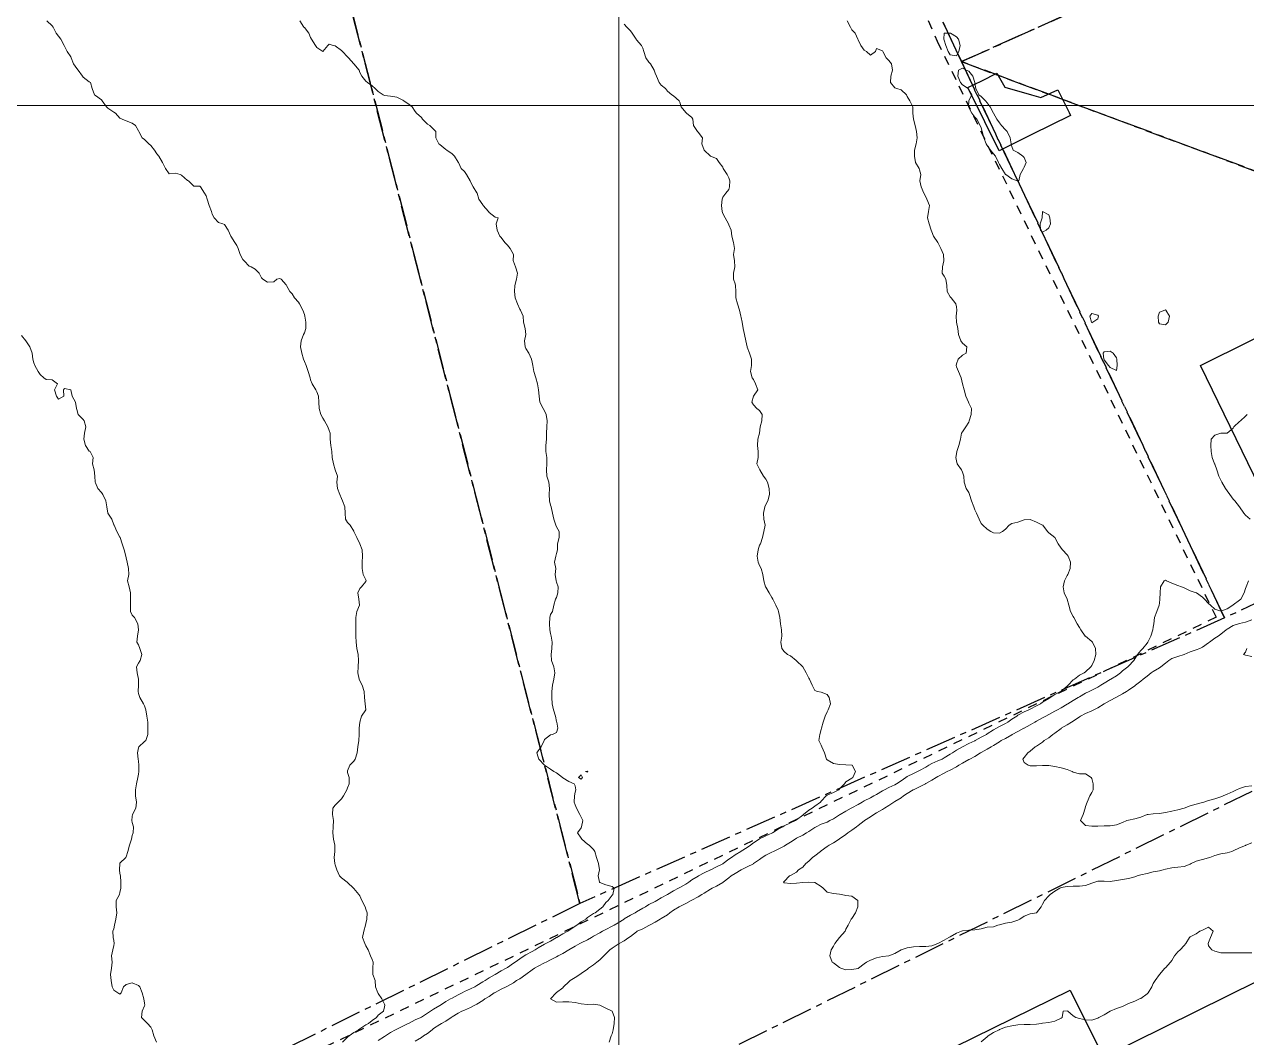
# Model space of a CAD drawing. Header units: centimetres. Extents: x 0 to 642158, y -847 to 649707.
# Drawn here: x 617318.5 to 617417.8, y 620911.6 to 620994 of the extents above; entities that cross this region are included whole.
import ezdxf

# ---------------------------------------------------------------- set-up
doc = ezdxf.new("R2010")
doc.units = ezdxf.units.CM
doc.header["$MEASUREMENT"] = 0
doc.linetypes.add('CENTERX2', pattern=[4, 2.5, -0.5, 0.5, -0.5])
doc.linetypes.add('JIS_02_0.7', pattern=[1.35, 0.75, -0.6])
for name, color, linetype, lineweight in [('MEV_grille', 254, 'Continuous', 9), ('WAL_parcellaire agricole', 7, 'JIS_02_0.7', 25), ('WAL_topographie 0.5', 253, 'Continuous', 20)]:
    doc.layers.add(name, color=color, linetype=linetype, lineweight=lineweight)
doc.layers.add('SPW_batiments', color=7, linetype='Continuous')
doc.layers.add('SPW_parcellaire cadastral', color=7, linetype='CENTERX2', lineweight=25, true_color=0xff0542)

# ---------------------------------------------------------------- blocks, each defined once
blk = doc.blocks.new('*U114')
at = {"layer": 'MEV_grille', "transparency": 33554687}
blk.add_lwpolyline([(-1338.461, 0), (1338.461, 0)], dxfattribs=at)
blk = doc.blocks.new('*U115')
at = {"layer": 'MEV_grille', "color": 0, "linetype": 'ByBlock', "lineweight": -2, "transparency": 16777216}
blk.add_blockref('*U114', (0, -1400), dxfattribs=at)
blk = doc.blocks.new('*U112')
at = {"layer": 'MEV_grille', "transparency": 33554687}
blk.add_lwpolyline([(0, 1825.476), (0, -1825.476)], dxfattribs=at)
blk = doc.blocks.new('*U113')
at = {"layer": 'MEV_grille', "color": 0, "linetype": 'ByBlock', "lineweight": -2, "transparency": 16777216}
blk.add_blockref('*U112', (2000, 0), dxfattribs=at)

msp = doc.modelspace()

# ---------------------------------------------------------------- linework, layer by layer
at = {"layer": 'SPW_batiments'}
for points in [[(617398.192, 620988.856), (617400.346, 620988.241), (617401.099, 620988.026), (617402.499, 620988.633), (617402.838, 620987.944), (617403.075, 620987.462), (617403.402, 620986.798), (617403.522, 620986.554), (617400.383, 620985.01), (617397.71, 620983.695), (617396.55, 620986.053), (617395.185, 620988.829), (617396.31, 620989.382), (617396.324, 620989.389), (617397.546, 620989.99), (617398.192, 620988.856)], [(617425.07, 620964.813), (617427.278, 620960.38), (617423.427, 620958.517), (617419.905, 620956.813), (617418.901, 620956.328), (617414.101, 620966.248), (617422.317, 620970.34), (617425.07, 620964.813)], [(617439.344, 620906.304), (617390.998, 620882.195), (617382.926, 620898.515), (617392.177, 620903.09), (617389.43, 620908.554), (617403.505, 620915.473), (617406.199, 620910.026), (617431.298, 620922.439), (617439.344, 620906.304)]]:
    msp.add_lwpolyline(points, dxfattribs=at)
at = {"layer": 'SPW_parcellaire cadastral'}
for points in [[(617250.309, 621080.85), (617282.32, 621061.105), (617305.474, 621063.923), (617325.161, 621073.014), (617363.64, 620922.52), (617280.432, 620881.446), (617280.13, 620882.72), (617241.275, 621070.317), (617237.43, 621089.618), (617250.309, 621080.85)], [(617416.046, 620945.72), (617363.64, 620922.52), (617325.161, 621073.014), (617353.411, 621084.367), (617361.877, 621063.726), (617369.184, 621047.28), (617376.493, 621030.83), (617384.745, 621012.323), (617394.651, 620990.937), (617416.046, 620945.72)], [(617430.809, 621031.77), (617439.666, 621011.076), (617394.651, 620990.937), (617384.745, 621012.323), (617416.533, 621025.603), (617417.455, 621023.419), (617422.062, 621025.363), (617421.089, 621027.667), (617430.809, 621031.77)], [(617421.377, 620980.981), (617394.651, 620990.937), (617439.666, 621011.076), (617448.468, 620993.104), (617421.377, 620980.981)], [(617421.377, 620980.981), (617434.122, 620954.279), (617416.046, 620945.72), (617394.651, 620990.937), (617421.377, 620980.981)], [(617378.983, 620870.401), (617372.084, 620884.175), (617370.962, 620886.424), (617368.931, 620890.503), (617364.936, 620898.509), (617368.466, 620900.335), (617365.827, 620905.767), (617439.23, 620941.99), (617456.064, 620908.347), (617378.983, 620870.401)]]:
    msp.add_lwpolyline(points, dxfattribs=at)
at = {"layer": 'WAL_parcellaire agricole'}
msp.add_lwpolyline([(617278.187, 620880.011), (617239.848, 621067.418), (617240.759, 621070.383), (617246.763, 621069.321), (617265.9, 621058.638), (617274.759, 621054.491), (617281.985, 621050.595), (617284.099, 621049.92), (617292.105, 621048.92), (617293.6, 621048.921), (617301.599, 621049.922), (617303.352, 621050.418), (617314.539, 621055.508), (617351.545, 621073.898), (617356.679, 621076.098), (617392.688, 620992.603), (617415.36, 620945.773), (617305.655, 620892.875), (617278.187, 620880.011)], dxfattribs=at)
at = {"layer": 'WAL_topographie 0.5'}
for points in [[(617320.294, 620994.25), (617320.75, 620993.846), (617320.811, 620993.75), (617321.068, 620993.25), (617321.25, 620993.01), (617321.453, 620992.75), (617321.719, 620992.25), (617321.75, 620992.187), (617321.969, 620991.75), (617322.25, 620991.321), (617322.288, 620991.25), (617322.474, 620990.75), (617322.75, 620990.388), (617322.845, 620990.25), (617323.193, 620989.75), (617323.25, 620989.664), (617323.75, 620989.282), (617323.861, 620989.25), (617323.988, 620988.75), (617324.19, 620988.25), (617324.25, 620988.179), (617324.75, 620987.833), (617324.803, 620987.75), (617325.145, 620987.25), (617325.25, 620987.167), (617325.75, 620986.841), (617325.893, 620986.75), (617326.25, 620986.333), (617326.417, 620986.25), (617326.75, 620986.132), (617327.25, 620985.934), (617327.5, 620985.75), (617327.75, 620985.312), (617327.786, 620985.25), (617328.055, 620984.75), (617328.25, 620984.615), (617328.602, 620984.25), (617328.75, 620984.125), (617329.043, 620983.75), (617329.25, 620983.435), (617329.401, 620983.25), (617329.703, 620982.75), (617329.75, 620982.625), (617329.964, 620982.25), (617330.25, 620981.821), (617330.75, 620981.875), (617331.15, 620981.75), (617331.25, 620981.719), (617331.75, 620981.288), (617331.821, 620981.25), (617332.25, 620980.821), (617332.75, 620980.809), (617332.786, 620980.75), (617333.118, 620980.25), (617333.25, 620980.023), (617333.336, 620979.75), (617333.487, 620979.25), (617333.677, 620978.75), (617333.75, 620978.536), (617333.91, 620978.25), (617334.25, 620977.864), (617334.607, 620977.75), (617334.75, 620977.694), (617335.046, 620977.25), (617335.25, 620976.75), (617335.25, 620976.75), (617335.59, 620976.25), (617335.75, 620975.983), (617335.867, 620975.75), (617336.008, 620975.25), (617336.25, 620974.855), (617336.337, 620974.75), (617336.75, 620974.318), (617336.917, 620974.25), (617337.25, 620974.063), (617337.562, 620973.75), (617337.75, 620973.375), (617337.875, 620973.25), (617338.25, 620973.019), (617338.75, 620973.05), (617339, 620973.25), (617339.25, 620973.313), (617339.341, 620973.25), (617339.75, 620972.8), (617339.783, 620972.75), (617340.062, 620972.25), (617340.25, 620972.062), (617340.442, 620971.75), (617340.75, 620971.386), (617340.857, 620971.25), (617341.125, 620970.75), (617341.25, 620970.375), (617341.28, 620970.25), (617341.357, 620969.75), (617341.369, 620969.25), (617341.25, 620968.893), (617341.159, 620968.75), (617340.969, 620968.25), (617340.925, 620967.75), (617341.021, 620967.25), (617341.181, 620966.75), (617341.25, 620966.569), (617341.375, 620966.25), (617341.55, 620965.75), (617341.702, 620965.25), (617341.75, 620965.068), (617341.875, 620964.75), (617342.185, 620964.25), (617342.25, 620964.1), (617342.396, 620963.75), (617342.424, 620963.25), (617342.45, 620962.75), (617342.568, 620962.25), (617342.75, 620961.964), (617342.881, 620961.75), (617343.143, 620961.25), (617343.25, 620960.95), (617343.324, 620960.75), (617343.341, 620960.25), (617343.393, 620959.75), (617343.474, 620959.25), (617343.508, 620958.75), (617343.595, 620958.25), (617343.75, 620957.75), (617343.75, 620957.75), (617343.926, 620957.25), (617343.875, 620956.75), (617343.94, 620956.25), (617344.121, 620955.75), (617344.25, 620955.417), (617344.327, 620955.25), (617344.538, 620954.75), (617344.558, 620954.25), (617344.596, 620953.75), (617344.75, 620953.477), (617344.958, 620953.25), (617345.25, 620952.783), (617345.274, 620952.75), (617345.5, 620952.25), (617345.75, 620951.75), (617345.75, 620951.75), (617345.93, 620951.25), (617345.96, 620950.75), (617345.935, 620950.25), (617345.925, 620949.75), (617346.019, 620949.25), (617346.25, 620948.822), (617346.27, 620948.75), (617346.25, 620948.679), (617345.875, 620948.25), (617345.75, 620948.125), (617345.583, 620947.75), (617345.656, 620947.25), (617345.719, 620946.75), (617345.51, 620946.25), (617345.411, 620945.75), (617345.421, 620945.25), (617345.431, 620944.75), (617345.437, 620944.25), (617345.458, 620943.75), (617345.517, 620943.25), (617345.622, 620942.75), (617345.65, 620942.25), (617345.601, 620941.75), (617345.598, 620941.25), (617345.682, 620940.75), (617345.75, 620940.614), (617345.932, 620940.25), (617346.107, 620939.75), (617346.129, 620939.25), (617346.179, 620938.75), (617346.25, 620938.25), (617346.25, 620938.25), (617346.25, 620938.25), (617345.893, 620937.75), (617345.75, 620937.25), (617345.75, 620937.25), (617345.687, 620936.75), (617345.687, 620936.25), (617345.664, 620935.75), (617345.592, 620935.25), (617345.538, 620934.75), (617345.367, 620934.25), (617345.25, 620934.075), (617344.941, 620933.75), (617344.75, 620933.306), (617344.734, 620933.25), (617344.75, 620933.167), (617344.882, 620932.75), (617344.875, 620932.25), (617344.75, 620931.917), (617344.687, 620931.75), (617344.43, 620931.25), (617344.25, 620931.013), (617343.987, 620930.75), (617343.75, 620930.5), (617343.546, 620930.25), (617343.521, 620929.75), (617343.617, 620929.25), (617343.579, 620928.75), (617343.558, 620928.25), (617343.617, 620927.75), (617343.706, 620927.25), (617343.727, 620926.75), (617343.665, 620926.25), (617343.729, 620925.75), (617343.75, 620925.65), (617343.875, 620925.25), (617344.095, 620924.75), (617344.25, 620924.595), (617344.726, 620924.25), (617344.75, 620924.23), (617345.23, 620923.75), (617345.25, 620923.722), (617345.675, 620923.25), (617345.75, 620923.135), (617345.917, 620922.75), (617346.174, 620922.25), (617346.25, 620922.058), (617346.358, 620921.75), (617346.322, 620921.25), (617346.25, 620920.893), (617346.217, 620920.75), (617346.065, 620920.25), (617345.97, 620919.75), (617346.167, 620919.25), (617346.25, 620919.069), (617346.425, 620918.75), (617346.604, 620918.25), (617346.75, 620917.958), (617346.843, 620917.75), (617346.804, 620917.25), (617346.796, 620916.75), (617346.988, 620916.25), (617347.03, 620915.75), (617347.206, 620915.25), (617347.25, 620915.191), (617347.528, 620914.75), (617347.75, 620914.321), (617347.786, 620914.25), (617347.75, 620914.125), (617347.662, 620913.75), (617347.25, 620913.439), (617347.104, 620913.25), (617346.75, 620913.012), (617346.446, 620912.75), (617346.25, 620912.639), (617345.75, 620912.322), (617345.649, 620912.25), (617345.25, 620912.033), (617344.879, 620911.75), (617344.75, 620911.657), (617344.343, 620911.25)], [(617340.866, 620994.25), (617341.2, 620993.75), (617341.25, 620993.7), (617341.59, 620993.25), (617341.75, 620992.896), (617341.826, 620992.75), (617342.144, 620992.25), (617342.25, 620992.088), (617342.75, 620991.75), (617343.15, 620992.25), (617343.25, 620992.355), (617343.583, 620992.25), (617343.75, 620992.214), (617344.25, 620991.845), (617344.35, 620991.75), (617344.75, 620991.329), (617344.815, 620991.25), (617345.25, 620990.75), (617345.25, 620990.75), (617345.681, 620990.25), (617345.75, 620990.05), (617345.9, 620989.75), (617346.25, 620989.338), (617346.375, 620989.25), (617346.75, 620988.969), (617347, 620988.75), (617347.25, 620988.517), (617347.65, 620988.25), (617347.75, 620988.187), (617348.25, 620988.125), (617348.75, 620988.05), (617349.25, 620987.806), (617349.338, 620987.75), (617349.75, 620987.446), (617350.015, 620987.25), (617350.25, 620986.886), (617350.365, 620986.75), (617350.75, 620986.393), (617350.833, 620986.25), (617351.25, 620985.85), (617351.429, 620985.75), (617351.75, 620985.45), (617351.927, 620985.25), (617351.917, 620984.75), (617352.182, 620984.25), (617352.25, 620984.19), (617352.75, 620983.787), (617352.809, 620983.75), (617353.25, 620983.45), (617353.442, 620983.25), (617353.75, 620982.779), (617353.775, 620982.75), (617354, 620982.25), (617354.25, 620982), (617354.417, 620981.75), (617354.714, 620981.25), (617354.75, 620981.173), (617354.97, 620980.75), (617355.25, 620980.283), (617355.275, 620980.25), (617355.427, 620979.75), (617355.75, 620979.292), (617355.786, 620979.25), (617356.217, 620978.75), (617356.25, 620978.687), (617356.75, 620978.296), (617357, 620978.25), (617356.821, 620977.75), (617356.906, 620977.25), (617357.143, 620976.75), (617357.25, 620976.635), (617357.528, 620976.25), (617357.75, 620976.028), (617357.977, 620975.75), (617358.25, 620975.25), (617358.25, 620975.25), (617358.25, 620975.249), (617358.214, 620974.75), (617358.25, 620974.687), (617358.409, 620974.25), (617358.575, 620973.75), (617358.475, 620973.25), (617358.35, 620972.75), (617358.309, 620972.25), (617358.369, 620971.75), (617358.573, 620971.25), (617358.75, 620970.827), (617358.821, 620970.75), (617359.036, 620970.25), (617359.06, 620969.75), (617359.194, 620969.25), (617359.25, 620968.75), (617359.25, 620968.75), (617359.25, 620968.75), (617359.137, 620968.25), (617359.194, 620967.75), (617359.25, 620967.611), (617359.482, 620967.25), (617359.703, 620966.75), (617359.75, 620966.5), (617359.804, 620966.25), (617359.893, 620965.75), (617360.058, 620965.25), (617360.19, 620964.75), (617360.25, 620964.417), (617360.285, 620964.25), (617360.324, 620963.75), (617360.393, 620963.25), (617360.643, 620962.75), (617360.75, 620962.562), (617360.893, 620962.25), (617360.976, 620961.75), (617360.954, 620961.25), (617360.935, 620960.75), (617360.922, 620960.25), (617360.875, 620959.75), (617360.882, 620959.25), (617360.957, 620958.75), (617360.95, 620958.25), (617360.917, 620957.75), (617360.962, 620957.25), (617361.102, 620956.75), (617361.167, 620956.25), (617361.131, 620955.75), (617361.162, 620955.25), (617361.25, 620954.9), (617361.306, 620954.75), (617361.417, 620954.25), (617361.509, 620953.75), (617361.682, 620953.25), (617361.75, 620953.135), (617361.942, 620952.75), (617361.962, 620952.25), (617361.831, 620951.75), (617361.811, 620951.25), (617361.75, 620950.964), (617361.685, 620950.75), (617361.583, 620950.25), (617361.691, 620949.75), (617361.63, 620949.25), (617361.71, 620948.75), (617361.75, 620948.639), (617361.863, 620948.25), (617361.846, 620947.75), (617361.75, 620947.393), (617361.667, 620947.25), (617361.517, 620946.75), (617361.404, 620946.25), (617361.25, 620946), (617361.183, 620945.75), (617361.17, 620945.25), (617361.195, 620944.75), (617361.25, 620944.45), (617361.313, 620944.25), (617361.388, 620943.75), (617361.361, 620943.25), (617361.311, 620942.75), (617361.336, 620942.25), (617361.513, 620941.75), (617361.59, 620941.25), (617361.51, 620940.75), (617361.413, 620940.25), (617361.37, 620939.75), (617361.352, 620939.25), (617361.375, 620938.75), (617361.487, 620938.25), (617361.644, 620937.75), (617361.75, 620937.312), (617361.768, 620937.25), (617361.841, 620936.75), (617361.75, 620936.417), (617361.417, 620936.25), (617361.25, 620936.217), (617360.75, 620935.833), (617360.725, 620935.75), (617360.483, 620935.25), (617360.25, 620934.932), (617360.132, 620934.75), (617360.25, 620934.417), (617360.3, 620934.25), (617360.75, 620933.75), (617360.75, 620933.75), (617361.25, 620933.422), (617361.525, 620933.25), (617361.75, 620933.121), (617362.231, 620932.75), (617362.25, 620932.736), (617362.75, 620932.417), (617363.178, 620932.25), (617363.25, 620932.083), (617363.296, 620931.75), (617363.25, 620931.55), (617363.206, 620931.25), (617363.169, 620930.75), (617363.25, 620930.519), (617363.375, 620930.25), (617363.639, 620929.75), (617363.75, 620929.536), (617363.888, 620929.25), (617363.781, 620928.75), (617363.75, 620928.673), (617363.444, 620928.25), (617363.75, 620927.827), (617363.798, 620927.75), (617364.25, 620927.337), (617364.393, 620927.25), (617364.75, 620926.893), (617364.85, 620926.75), (617364.981, 620926.25), (617365.157, 620925.75), (617365.233, 620925.25), (617365.121, 620924.75), (617365.229, 620924.25), (617365.25, 620924.229), (617365.75, 620924.028), (617366.25, 620923.886), (617366.417, 620923.75), (617366.318, 620923.25), (617366.25, 620923.178), (617365.931, 620922.75), (617365.75, 620922.587), (617365.5, 620922.25), (617365.25, 620922.053), (617364.875, 620921.75), (617364.75, 620921.686), (617364.25, 620921.374), (617364.113, 620921.25), (617363.75, 620921.014), (617363.384, 620920.75), (617363.25, 620920.67), (617362.75, 620920.313), (617362.647, 620920.25), (617362.25, 620920.058), (617361.771, 620919.75), (617361.75, 620919.739), (617361.25, 620919.451), (617360.874, 620919.25), (617360.75, 620919.199), (617360.25, 620918.912), (617360.013, 620918.75), (617359.75, 620918.616), (617359.25, 620918.339), (617359.12, 620918.25), (617358.75, 620918.024), (617358.372, 620917.75), (617358.25, 620917.667), (617357.75, 620917.315), (617357.654, 620917.25), (617357.25, 620917.037), (617356.754, 620916.75), (617356.75, 620916.748), (617356.25, 620916.462), (617355.925, 620916.25), (617355.75, 620916.152), (617355.25, 620915.839), (617355.098, 620915.75), (617354.75, 620915.583), (617354.25, 620915.36), (617354.08, 620915.25), (617353.75, 620915.075), (617353.25, 620914.811), (617353.131, 620914.75), (617352.75, 620914.555), (617352.299, 620914.25), (617352.25, 620914.218), (617351.75, 620913.912), (617351.505, 620913.75), (617351.25, 620913.59), (617350.75, 620913.276), (617350.699, 620913.25), (617350.25, 620913.043), (617349.75, 620912.795), (617349.67, 620912.75), (617349.25, 620912.535), (617348.75, 620912.295), (617348.66, 620912.25), (617348.25, 620912.018), (617347.83, 620911.75), (617347.75, 620911.698), (617347.25, 620911.379)], [(617367.25, 620993.979), (617367.454, 620993.75), (617367.75, 620993.43), (617367.882, 620993.25), (617368.218, 620992.75), (617368.25, 620992.704), (617368.635, 620992.25), (617368.75, 620992.019), (617368.842, 620991.75), (617369, 620991.25), (617369.25, 620990.9), (617369.381, 620990.75), (617369.672, 620990.25), (617369.75, 620990), (617369.875, 620989.75), (617370.076, 620989.25), (617370.25, 620989.028), (617370.607, 620988.75), (617370.75, 620988.528), (617371.107, 620988.25), (617371.25, 620988.159), (617371.7, 620987.75), (617371.75, 620987.65), (617371.861, 620987.25), (617372.25, 620986.813), (617372.317, 620986.75), (617372.75, 620986.389), (617372.821, 620986.25), (617372.88, 620985.75), (617373.2, 620985.25), (617373.25, 620985.208), (617373.594, 620984.75), (617373.562, 620984.25), (617373.75, 620983.75), (617373.75, 620983.75), (617374.25, 620983.25), (617374.25, 620983.25), (617374.75, 620983.068), (617374.956, 620982.75), (617375.25, 620982.365), (617375.293, 620982.25), (617375.604, 620981.75), (617375.75, 620981.5), (617375.823, 620981.25), (617375.79, 620980.75), (617375.75, 620980.536), (617375.5, 620980.25), (617375.25, 620979.917), (617375.213, 620979.75), (617375.155, 620979.25), (617375.196, 620978.75), (617375.25, 620978.583), (617375.46, 620978.25), (617375.727, 620977.75), (617375.75, 620977.678), (617375.937, 620977.25), (617376, 620976.75), (617376.139, 620976.25), (617376.196, 620975.75), (617376.129, 620975.25), (617376.21, 620974.75), (617376.222, 620974.25), (617376.117, 620973.75), (617376.139, 620973.25), (617376.25, 620972.865), (617376.292, 620972.75), (617376.31, 620972.25), (617376.309, 620971.75), (617376.443, 620971.25), (617376.614, 620970.75), (617376.73, 620970.25), (617376.75, 620970.139), (617376.819, 620969.75), (617376.917, 620969.25), (617377.033, 620968.75), (617377.14, 620968.25), (617377.237, 620967.75), (617377.25, 620967.717), (617377.413, 620967.25), (617377.588, 620966.75), (617377.583, 620966.25), (617377.521, 620965.75), (617377.643, 620965.25), (617377.75, 620965.1), (617377.917, 620964.75), (617378.096, 620964.25), (617377.75, 620963.75), (617377.75, 620963.75), (617377.625, 620963.25), (617377.75, 620963.042), (617378.019, 620962.75), (617378.25, 620962.574), (617378.462, 620962.25), (617378.417, 620961.75), (617378.307, 620961.25), (617378.25, 620960.75), (617378.25, 620960.75), (617378.114, 620960.25), (617378.077, 620959.75), (617378.129, 620959.25), (617378.12, 620958.75), (617378.016, 620958.25), (617378.25, 620957.812), (617378.27, 620957.75), (617378.566, 620957.25), (617378.75, 620957), (617378.88, 620956.75), (617379.026, 620956.25), (617379.05, 620955.75), (617378.924, 620955.25), (617378.75, 620954.942), (617378.669, 620954.75), (617378.556, 620954.25), (617378.6, 620953.75), (617378.687, 620953.25), (617378.591, 620952.75), (617378.489, 620952.25), (617378.318, 620951.75), (617378.25, 620951.625), (617378.121, 620951.25), (617378.047, 620950.75), (617378.132, 620950.25), (617378.25, 620949.985), (617378.364, 620949.75), (617378.512, 620949.25), (617378.588, 620948.75), (617378.737, 620948.25), (617378.75, 620948.227), (617379.013, 620947.75), (617379.25, 620947.37), (617379.336, 620947.25), (617379.556, 620946.75), (617379.75, 620946.35), (617379.791, 620946.25), (617379.891, 620945.75), (617379.939, 620945.25), (617380.04, 620944.75), (617380.05, 620944.25), (617379.981, 620943.75), (617380.058, 620943.25), (617380.25, 620943), (617380.528, 620942.75), (617380.75, 620942.65), (617381.221, 620942.25), (617381.25, 620942.229), (617381.75, 620941.75), (617381.75, 620941.75), (617382.029, 620941.25), (617382.25, 620940.833), (617382.294, 620940.75), (617382.508, 620940.25), (617382.75, 620939.829), (617382.964, 620939.75), (617383.25, 620939.689), (617383.75, 620939.5), (617383.911, 620939.25), (617384, 620938.75), (617383.824, 620938.25), (617383.75, 620938.096), (617383.583, 620937.75), (617383.424, 620937.25), (617383.271, 620936.75), (617383.25, 620936.65), (617383.155, 620936.25), (617383.072, 620935.75), (617383.25, 620935.393), (617383.303, 620935.25), (617383.513, 620934.75), (617383.697, 620934.25), (617383.75, 620934.183), (617384.25, 620933.9), (617384.75, 620933.806), (617385.25, 620933.794), (617385.75, 620933.768), (617385.786, 620933.75), (617386.041, 620933.25), (617385.819, 620932.75), (617385.75, 620932.699), (617385.25, 620932.393), (617385.15, 620932.25), (617384.75, 620931.836), (617384.676, 620931.75), (617384.25, 620931.537), (617383.75, 620931.329), (617383.67, 620931.25), (617383.25, 620930.83), (617383.189, 620930.75), (617382.75, 620930.431), (617382.518, 620930.25), (617382.25, 620930.089), (617381.829, 620929.75), (617381.75, 620929.685), (617381.25, 620929.308), (617381.157, 620929.25), (617380.75, 620929.071), (617380.25, 620928.818), (617380.146, 620928.75), (617379.75, 620928.549), (617379.301, 620928.25), (617379.25, 620928.228), (617378.75, 620928.012), (617378.25, 620927.769), (617378.222, 620927.75), (617377.75, 620927.446), (617377.504, 620927.25), (617377.25, 620927.052), (617376.75, 620926.761), (617376.735, 620926.75), (617376.25, 620926.467), (617375.971, 620926.25), (617375.75, 620926.107), (617375.275, 620925.75), (617375.25, 620925.735), (617374.75, 620925.48), (617374.272, 620925.25), (617374.25, 620925.24), (617373.75, 620925.015), (617373.267, 620924.75), (617373.25, 620924.742), (617372.75, 620924.428), (617372.505, 620924.25), (617372.25, 620924.087), (617371.75, 620923.8), (617371.663, 620923.75), (617371.25, 620923.549), (617370.763, 620923.25), (617370.75, 620923.243), (617370.25, 620922.959), (617369.889, 620922.75), (617369.75, 620922.674), (617369.25, 620922.435), (617368.962, 620922.25), (617368.75, 620922.129), (617368.25, 620921.822), (617368.121, 620921.75), (617367.75, 620921.562), (617367.25, 620921.267), (617367.224, 620921.25), (617366.75, 620920.939), (617366.416, 620920.75), (617366.25, 620920.659), (617365.75, 620920.396), (617365.47, 620920.25), (617365.25, 620920.134), (617364.75, 620919.863), (617364.571, 620919.75), (617364.25, 620919.553), (617363.75, 620919.309), (617363.631, 620919.25), (617363.25, 620919.035), (617362.75, 620918.755), (617362.742, 620918.75), (617362.25, 620918.451), (617361.863, 620918.25), (617361.75, 620918.186), (617361.25, 620917.926), (617360.885, 620917.75), (617360.75, 620917.676), (617360.25, 620917.421), (617359.936, 620917.25), (617359.75, 620917.118), (617359.25, 620916.75), (617359.25, 620916.75), (617358.75, 620916.397), (617358.498, 620916.25), (617358.25, 620916.071), (617357.75, 620915.794), (617357.651, 620915.75), (617357.25, 620915.56), (617356.75, 620915.29), (617356.68, 620915.25), (617356.25, 620914.959), (617355.907, 620914.75), (617355.75, 620914.64), (617355.25, 620914.318), (617355.109, 620914.25), (617354.75, 620914.071), (617354.25, 620913.835), (617354.05, 620913.75), (617353.75, 620913.587), (617353.25, 620913.297), (617353.181, 620913.25), (617352.75, 620912.954), (617352.38, 620912.75), (617352.25, 620912.669), (617351.75, 620912.346), (617351.626, 620912.25), (617351.25, 620911.936), (617350.929, 620911.75), (617350.75, 620911.628), (617350.25, 620911.31)], [(617385.354, 620994.25), (617385.633, 620993.75), (617385.75, 620993.517), (617386.017, 620993.25), (617386.231, 620992.75), (617386.25, 620992.708), (617386.489, 620992.25), (617386.75, 620991.875), (617386.95, 620991.75), (617387.25, 620991.45), (617387.679, 620991.75), (617387.75, 620992), (617388.25, 620991.813), (617388.272, 620991.75), (617388.531, 620991.25), (617388.75, 620991.017), (617388.961, 620990.75), (617389.04, 620990.25), (617388.917, 620989.75), (617388.893, 620989.25), (617389.25, 620988.809), (617389.417, 620988.75), (617389.75, 620988.633), (617390.183, 620988.25), (617390.25, 620988.107), (617390.458, 620987.75), (617390.691, 620987.25), (617390.708, 620986.75), (617390.75, 620986.25), (617390.75, 620986.25), (617390.881, 620985.75), (617391, 620985.25), (617391.05, 620984.75), (617390.972, 620984.25), (617390.85, 620983.75), (617390.831, 620983.25), (617390.91, 620982.75), (617391.224, 620982.25), (617391.25, 620982.15), (617391.35, 620981.75), (617391.271, 620981.25), (617391.386, 620980.75), (617391.594, 620980.25), (617391.75, 620979.938), (617391.829, 620979.75), (617392.056, 620979.25), (617391.967, 620978.75), (617391.897, 620978.25), (617392.038, 620977.75), (617392.206, 620977.25), (617392.25, 620977.107), (617392.382, 620976.75), (617392.75, 620976.25), (617392.75, 620976.25), (617392.977, 620975.75), (617393.196, 620975.25), (617393.213, 620974.75), (617393.107, 620974.25), (617393.089, 620973.75), (617393.25, 620973.5), (617393.397, 620973.25), (617393.477, 620972.75), (617393.507, 620972.25), (617393.75, 620971.822), (617393.81, 620971.75), (617394.21, 620971.25), (617394.25, 620971), (617394.281, 620970.75), (617394.25, 620970.5), (617394.221, 620970.25), (617394.25, 620969.75), (617394.25, 620969.75), (617394.369, 620969.25), (617394.43, 620968.75), (617394.615, 620968.25), (617394.75, 620968.044), (617395.107, 620967.75), (617395.036, 620967.25), (617394.75, 620967.076), (617394.393, 620966.75), (617394.25, 620966.375), (617394.219, 620966.25), (617394.25, 620966.139), (617394.417, 620965.75), (617394.63, 620965.25), (617394.75, 620964.75), (617394.75, 620964.75), (617394.883, 620964.25), (617395, 620963.75), (617395.218, 620963.25), (617395.25, 620963.179), (617395.472, 620962.75), (617395.446, 620962.25), (617395.288, 620961.75), (617395.25, 620961.625), (617395.019, 620961.25), (617394.75, 620960.861), (617394.667, 620960.75), (617394.583, 620960.25), (617394.44, 620959.75), (617394.282, 620959.25), (617394.25, 620959.05), (617394.206, 620958.75), (617394.25, 620958.5), (617394.302, 620958.25), (617394.661, 620957.75), (617394.75, 620957.571), (617394.863, 620957.25), (617394.864, 620956.75), (617395.047, 620956.25), (617395.25, 620955.908), (617395.311, 620955.75), (617395.478, 620955.25), (617395.669, 620954.75), (617395.75, 620954.519), (617395.867, 620954.25), (617396.097, 620953.75), (617396.25, 620953.406), (617396.382, 620953.25), (617396.75, 620952.932), (617397.058, 620952.75), (617397.25, 620952.636), (617397.75, 620952.611), (617398, 620952.75), (617398.25, 620952.942), (617398.536, 620953.25), (617398.75, 620953.393), (617399.25, 620953.5), (617399.75, 620953.692), (617400.25, 620953.713), (617400.75, 620953.508), (617401.25, 620953.263), (617401.265, 620953.25), (617401.661, 620952.75), (617401.75, 620952.65), (617402.25, 620952.25), (617402.25, 620952.25), (617402.519, 620951.75), (617402.75, 620951.397), (617402.882, 620951.25), (617403.25, 620950.861), (617403.341, 620950.75), (617403.524, 620950.25), (617403.506, 620949.75), (617403.301, 620949.25), (617403.25, 620949.172), (617403.039, 620948.75), (617402.924, 620948.25), (617403, 620947.75), (617403.25, 620947.25), (617403.25, 620947.25), (617403.392, 620946.75), (617403.52, 620946.25), (617403.75, 620945.826), (617403.792, 620945.75), (617404.077, 620945.25), (617404.25, 620944.957), (617404.353, 620944.75), (617404.727, 620944.25), (617404.75, 620944.23), (617405.25, 620943.813), (617405.323, 620943.75), (617405.567, 620943.25), (617405.573, 620942.75), (617405.455, 620942.25), (617405.25, 620941.852), (617405.184, 620941.75), (617404.75, 620941.343), (617404.625, 620941.25), (617404.25, 620941.067), (617403.839, 620940.75), (617403.75, 620940.682), (617403.338, 620940.25), (617403.25, 620940.188), (617402.75, 620939.779), (617402.715, 620939.75), (617402.25, 620939.504), (617401.878, 620939.25), (617401.75, 620939.183), (617401.25, 620938.869), (617401.078, 620938.75), (617400.75, 620938.587), (617400.25, 620938.319), (617400.127, 620938.25), (617399.75, 620938.084), (617399.25, 620937.824), (617399.146, 620937.75), (617398.75, 620937.5), (617398.424, 620937.25), (617398.25, 620937.148), (617397.75, 620936.892), (617397.519, 620936.75), (617397.25, 620936.615), (617396.75, 620936.29), (617396.69, 620936.25), (617396.25, 620936.034), (617395.771, 620935.75), (617395.75, 620935.74), (617395.25, 620935.519), (617394.75, 620935.256), (617394.74, 620935.25), (617394.25, 620934.983), (617393.922, 620934.75), (617393.75, 620934.644), (617393.25, 620934.349), (617393.077, 620934.25), (617392.75, 620934.105), (617392.25, 620933.885), (617392.009, 620933.75), (617391.75, 620933.605), (617391.25, 620933.325), (617391.097, 620933.25), (617390.75, 620933.09), (617390.25, 620932.827), (617390.146, 620932.75), (617389.75, 620932.491), (617389.388, 620932.25), (617389.25, 620932.162), (617388.75, 620931.928), (617388.413, 620931.75), (617388.25, 620931.662), (617387.75, 620931.359), (617387.547, 620931.25), (617387.25, 620931.096), (617386.75, 620930.846), (617386.592, 620930.75), (617386.25, 620930.545), (617385.75, 620930.285), (617385.681, 620930.25), (617385.25, 620930.02), (617384.787, 620929.75), (617384.75, 620929.726), (617384.25, 620929.4), (617383.963, 620929.25), (617383.75, 620929.134), (617383.25, 620928.949), (617382.836, 620928.75), (617382.75, 620928.7), (617382.25, 620928.361), (617382.056, 620928.25), (617381.75, 620928.064), (617381.25, 620927.812), (617381.136, 620927.75), (617380.75, 620927.493), (617380.353, 620927.25), (617380.25, 620927.182), (617379.75, 620926.917), (617379.371, 620926.75), (617379.25, 620926.688), (617378.75, 620926.448), (617378.461, 620926.25), (617378.25, 620926.089), (617377.76, 620925.75), (617377.75, 620925.744), (617377.25, 620925.494), (617376.75, 620925.257), (617376.739, 620925.25), (617376.25, 620924.954), (617375.937, 620924.75), (617375.75, 620924.607), (617375.284, 620924.25), (617375.25, 620924.221), (617374.75, 620923.919), (617374.391, 620923.75), (617374.25, 620923.674), (617373.75, 620923.363), (617373.563, 620923.25), (617373.25, 620923.048), (617372.75, 620922.779), (617372.693, 620922.75), (617372.25, 620922.508), (617371.75, 620922.272), (617371.707, 620922.25), (617371.25, 620921.965), (617370.957, 620921.75), (617370.75, 620921.595), (617370.25, 620921.289), (617370.177, 620921.25), (617369.75, 620920.997), (617369.303, 620920.75), (617369.25, 620920.717), (617368.75, 620920.459), (617368.306, 620920.25), (617368.25, 620920.219), (617367.75, 620919.837), (617367.63, 620919.75), (617367.25, 620919.484), (617366.826, 620919.25), (617366.75, 620919.2), (617366.25, 620918.888), (617366.079, 620918.75), (617365.75, 620918.409), (617365.586, 620918.25), (617365.25, 620917.926), (617365.021, 620917.75), (617364.75, 620917.531), (617364.34, 620917.25), (617364.25, 620917.176), (617363.75, 620916.818), (617363.641, 620916.75), (617363.25, 620916.5), (617362.847, 620916.25), (617362.75, 620916.152), (617362.316, 620915.75), (617362.25, 620915.65), (617361.75, 620915.276), (617361.708, 620915.25), (617361.25, 620914.75), (617361.75, 620914.5), (617362.25, 620914.507), (617362.75, 620914.52), (617363.25, 620914.461), (617363.75, 620914.368), (617364.25, 620914.304), (617364.75, 620914.335), (617365.25, 620914.25), (617365.25, 620914.25), (617365.75, 620914), (617366.25, 620913.75), (617366.25, 620913.75), (617366.444, 620913.25), (617366.438, 620912.75), (617366.347, 620912.25), (617366.25, 620911.917), (617366.187, 620911.75), (617366.024, 620911.25)], [(617394.436, 620991.75), (617394.25, 620991.408), (617393.75, 620991.493), (617393.571, 620991.75), (617393.391, 620992.25), (617393.25, 620992.683), (617393.227, 620992.75), (617393.25, 620993.25), (617393.25, 620993.25), (617393.75, 620993.259), (617393.774, 620993.25), (617394.25, 620992.964), (617394.428, 620992.75), (617394.553, 620992.25), (617394.436, 620991.75)], [(617399.308, 620981.25), (617399.25, 620981.217), (617399.178, 620981.25), (617398.75, 620981.42), (617398.277, 620981.75), (617398.25, 620981.771), (617397.926, 620982.25), (617397.75, 620982.571), (617397.664, 620982.75), (617397.422, 620983.25), (617397.25, 620983.437), (617397.028, 620983.75), (617396.75, 620984.129), (617396.672, 620984.25), (617396.478, 620984.75), (617396.352, 620985.25), (617396.25, 620985.55), (617396.187, 620985.75), (617395.913, 620986.25), (617395.75, 620986.413), (617395.492, 620986.75), (617395.25, 620987.218), (617395.238, 620987.25), (617395.244, 620987.75), (617395.25, 620987.786), (617395.51, 620988.25), (617395.25, 620988.632), (617395.202, 620988.75), (617394.75, 620989.047), (617394.577, 620989.25), (617394.357, 620989.75), (617394.417, 620990.25), (617394.75, 620990.408), (617395.036, 620990.25), (617395.25, 620990.158), (617395.595, 620989.75), (617395.738, 620989.25), (617395.75, 620989.15), (617395.817, 620988.75), (617396.066, 620988.25), (617396.25, 620988.11), (617396.61, 620987.75), (617396.75, 620987.591), (617397, 620987.25), (617397.25, 620986.75), (617397.25, 620986.75), (617397.526, 620986.25), (617397.75, 620985.954), (617397.923, 620985.75), (617398.25, 620985.396), (617398.385, 620985.25), (617398.628, 620984.75), (617398.7, 620984.25), (617398.75, 620984.028), (617398.854, 620983.75), (617399.25, 620983.539), (617399.656, 620983.25), (617399.75, 620983.135), (617399.917, 620982.75), (617399.75, 620982.35), (617399.69, 620982.25), (617399.436, 620981.75), (617399.308, 620981.25)], [(617401.55, 620977.25), (617401.25, 620977.088), (617401.083, 620977.25), (617401.047, 620977.75), (617401.227, 620978.25), (617401.25, 620978.75), (617401.25, 620978.75), (617401.25, 620978.75), (617401.75, 620978.49), (617401.847, 620978.25), (617401.89, 620977.75), (617401.75, 620977.417), (617401.55, 620977.25)], [(617405.35, 620969.75), (617405.25, 620969.72), (617405.227, 620969.75), (617405.092, 620970.25), (617405.25, 620970.464), (617405.75, 620970.338), (617405.809, 620970.25), (617405.75, 620970.036), (617405.35, 620969.75)], [(617411.469, 620969.75), (617411.25, 620969.55), (617410.75, 620969.625), (617410.682, 620969.75), (617410.646, 620970.25), (617410.75, 620970.576), (617411.194, 620970.75), (617411.25, 620970.773), (617411.266, 620970.75), (617411.567, 620970.25), (617411.469, 620969.75)], [(617318.25, 620968.679), (617318.583, 620968.25), (617318.75, 620968), (617318.917, 620967.75), (617319.113, 620967.25), (617319.155, 620966.75), (617319.25, 620966.458), (617319.333, 620966.25), (617319.605, 620965.75), (617319.75, 620965.513), (617320.062, 620965.25), (617320.25, 620965.114), (617320.75, 620965.062), (617321.167, 620964.75), (617320.938, 620964.25), (617321.076, 620963.75), (617321.25, 620963.515), (617321.694, 620963.75), (617321.667, 620964.25), (617321.75, 620964.375), (617322.25, 620964.274), (617322.263, 620964.25), (617322.375, 620963.75), (617322.625, 620963.25), (617322.712, 620962.75), (617322.75, 620962.667), (617322.864, 620962.25), (617323.25, 620961.845), (617323.33, 620961.75), (617323.469, 620961.25), (617323.361, 620960.75), (617323.306, 620960.25), (617323.438, 620959.75), (617323.75, 620959.281), (617323.822, 620959.25), (617324.083, 620958.75), (617324.025, 620958.25), (617324.15, 620957.75), (617324.202, 620957.25), (617324.234, 620956.75), (617324.25, 620956.708), (617324.446, 620956.25), (617324.75, 620955.91), (617324.868, 620955.75), (617325.095, 620955.25), (617325.172, 620954.75), (617325.25, 620954.25), (617325.25, 620954.25), (617325.578, 620953.75), (617325.75, 620953.292), (617325.768, 620953.25), (617325.994, 620952.75), (617326.25, 620952.274), (617326.26, 620952.25), (617326.437, 620951.75), (617326.595, 620951.25), (617326.724, 620950.75), (617326.75, 620950.6), (617326.83, 620950.25), (617326.95, 620949.75), (617326.964, 620949.25), (617326.85, 620948.75), (617327, 620948.25), (617327.107, 620947.75), (617327.117, 620947.25), (617327.117, 620946.75), (617327.103, 620946.25), (617327.25, 620945.938), (617327.417, 620945.75), (617327.694, 620945.25), (617327.75, 620944.75), (617327.75, 620944.75), (617327.75, 620944.75), (617327.671, 620944.25), (617327.625, 620943.75), (617327.75, 620943.523), (617327.865, 620943.25), (617328.04, 620942.75), (617327.88, 620942.25), (617327.75, 620942.044), (617327.589, 620941.75), (617327.636, 620941.25), (617327.75, 620940.75), (617327.75, 620940.75), (617327.75, 620940.25), (617327.75, 620940.25), (617327.722, 620939.75), (617327.75, 620939.583), (617327.855, 620939.25), (617328.17, 620938.75), (617328.25, 620938.568), (617328.347, 620938.25), (617328.432, 620937.75), (617328.518, 620937.25), (617328.517, 620936.75), (617328.508, 620936.25), (617328.35, 620935.75), (617328.25, 620935.667), (617327.774, 620935.25), (617327.75, 620935.167), (617327.684, 620934.75), (617327.733, 620934.25), (617327.75, 620934.083), (617327.786, 620933.75), (617327.795, 620933.25), (617327.75, 620933.036), (617327.693, 620932.75), (617327.588, 620932.25), (617327.507, 620931.75), (617327.5, 620931.25), (617327.6, 620930.75), (617327.53, 620930.25), (617327.273, 620929.75), (617327.25, 620929.583), (617327.204, 620929.25), (617327.25, 620929.083), (617327.345, 620928.75), (617327.317, 620928.25), (617327.25, 620928.028), (617327.186, 620927.75), (617327.013, 620927.25), (617326.899, 620926.75), (617326.75, 620926.292), (617326.714, 620926.25), (617326.25, 620925.786), (617326.231, 620925.75), (617326.203, 620925.25), (617326.25, 620924.95), (617326.279, 620924.75), (617326.321, 620924.25), (617326.308, 620923.75), (617326.25, 620923.393), (617326.206, 620923.25), (617325.94, 620922.75), (617325.93, 620922.25), (617325.983, 620921.75), (617325.917, 620921.25), (617325.811, 620920.75), (617325.75, 620920.464), (617325.675, 620920.25), (617325.704, 620919.75), (617325.75, 620919.5), (617325.781, 620919.25), (617325.75, 620919.107), (617325.661, 620918.75), (617325.554, 620918.25), (617325.625, 620917.75), (617325.55, 620917.25), (617325.485, 620916.75), (617325.521, 620916.25), (617325.621, 620915.75), (617325.75, 620915.464), (617326.083, 620915.25), (617326.25, 620915.135), (617326.35, 620915.25), (617326.523, 620915.75), (617326.75, 620915.917), (617327.25, 620916.067), (617327.75, 620915.846), (617327.864, 620915.75), (617328.046, 620915.25), (617328.194, 620914.75), (617328.25, 620914.417), (617328.275, 620914.25), (617328.25, 620914.188), (617328.044, 620913.75), (617328.013, 620913.25), (617328.25, 620913), (617328.5, 620912.75), (617328.75, 620912.45), (617328.875, 620912.25), (617329.009, 620911.75), (617329.225, 620911.25)], [(617407.317, 620966.25), (617407.25, 620965.841), (617406.75, 620966.065), (617406.607, 620966.25), (617406.25, 620966.705), (617406.228, 620966.75), (617406.19, 620967.25), (617406.25, 620967.345), (617406.75, 620967.409), (617406.994, 620967.25), (617407.25, 620966.853), (617407.292, 620966.75), (617407.317, 620966.25)], [(617417.89, 620962.25), (617417.75, 620962.134), (617417.329, 620961.75), (617417.25, 620961.679), (617416.795, 620961.25), (617416.75, 620961.137), (617416.25, 620960.75), (617416.25, 620960.75), (617415.75, 620960.728), (617415.25, 620960.566), (617414.964, 620960.25), (617414.938, 620959.75), (617414.958, 620959.25), (617415.029, 620958.75), (617415.24, 620958.25), (617415.25, 620958.23), (617415.424, 620957.75), (617415.574, 620957.25), (617415.75, 620956.92), (617415.83, 620956.75), (617416.123, 620956.25), (617416.25, 620956.04), (617416.463, 620955.75), (617416.75, 620955.364), (617416.875, 620955.25), (617417.25, 620954.76), (617417.26, 620954.75), (617417.604, 620954.25), (617417.75, 620954.075), (617418.121, 620953.75)], [(617417.996, 620948.75), (617417.799, 620948.25), (617417.75, 620948.107), (617417.65, 620947.75), (617417.38, 620947.25), (617417.25, 620947.154), (617416.75, 620946.776), (617416.722, 620946.75), (617416.25, 620946.457), (617415.75, 620946.262), (617415.25, 620946.421), (617414.901, 620946.75), (617414.75, 620946.896), (617414.408, 620947.25), (617414.25, 620947.414), (617413.776, 620947.75), (617413.75, 620947.771), (617413.25, 620947.936), (617412.75, 620948.179), (617412.55, 620948.25), (617412.25, 620948.35), (617411.75, 620948.544), (617411.331, 620948.75), (617411.25, 620948.791), (617411.131, 620948.75), (617410.835, 620948.25), (617410.814, 620947.75), (617410.788, 620947.25), (617410.75, 620946.917), (617410.724, 620946.75), (617410.548, 620946.25), (617410.348, 620945.75), (617410.303, 620945.25), (617410.25, 620944.964), (617410.223, 620944.75), (617410.057, 620944.25), (617409.806, 620943.75), (617409.75, 620943.679), (617409.411, 620943.25), (617409.25, 620943.065), (617408.981, 620942.75), (617408.75, 620942.386), (617408.668, 620942.25), (617408.25, 620941.809), (617408.196, 620941.75), (617407.75, 620941.41), (617407.583, 620941.25), (617407.25, 620941.021), (617406.797, 620940.75), (617406.75, 620940.725), (617406.25, 620940.422), (617405.979, 620940.25), (617405.75, 620940.102), (617405.25, 620939.85), (617405.035, 620939.75), (617404.75, 620939.605), (617404.25, 620939.321), (617404.132, 620939.25), (617403.75, 620939.01), (617403.315, 620938.75), (617403.25, 620938.708), (617402.75, 620938.409), (617402.454, 620938.25), (617402.25, 620938.141), (617401.75, 620937.875), (617401.522, 620937.75), (617401.25, 620937.591), (617400.75, 620937.321), (617400.615, 620937.25), (617400.25, 620937.034), (617399.75, 620936.766), (617399.719, 620936.75), (617399.25, 620936.499), (617398.784, 620936.25), (617398.75, 620936.229), (617398.25, 620935.936), (617397.885, 620935.75), (617397.75, 620935.664), (617397.25, 620935.345), (617397.077, 620935.25), (617396.75, 620935.048), (617396.25, 620934.774), (617396.205, 620934.75), (617395.75, 620934.457), (617395.326, 620934.25), (617395.25, 620934.209), (617394.75, 620933.928), (617394.449, 620933.75), (617394.25, 620933.623), (617393.75, 620933.354), (617393.507, 620933.25), (617393.25, 620933.116), (617392.75, 620932.847), (617392.588, 620932.75), (617392.25, 620932.53), (617391.75, 620932.254), (617391.741, 620932.25), (617391.25, 620931.996), (617390.75, 620931.762), (617390.727, 620931.75), (617390.25, 620931.448), (617389.959, 620931.25), (617389.75, 620931.105), (617389.25, 620930.805), (617389.154, 620930.75), (617388.75, 620930.466), (617388.393, 620930.25), (617388.25, 620930.153), (617387.75, 620929.869), (617387.546, 620929.75), (617387.25, 620929.554), (617386.786, 620929.25), (617386.75, 620929.223), (617386.25, 620928.839), (617386.121, 620928.75), (617385.75, 620928.466), (617385.408, 620928.25), (617385.25, 620928.115), (617384.75, 620927.773), (617384.712, 620927.75), (617384.25, 620927.456), (617383.91, 620927.25), (617383.75, 620927.131), (617383.25, 620926.784), (617383.2, 620926.75), (617382.75, 620926.382), (617382.549, 620926.25), (617382.25, 620925.947), (617382.009, 620925.75), (617381.75, 620925.472), (617381.417, 620925.25), (617381.25, 620925.056), (617380.75, 620924.789), (617380.673, 620924.75), (617380.25, 620924.292), (617380.197, 620924.25), (617380.25, 620924.187), (617380.75, 620924.139), (617381.25, 620924.176), (617381.75, 620924.209), (617382.25, 620924.25), (617382.25, 620924.25), (617382.25, 620924.25), (617382.75, 620924.219), (617383.25, 620923.891), (617383.411, 620923.75), (617383.75, 620923.444), (617384.25, 620923.336), (617384.75, 620923.282), (617384.893, 620923.25), (617385.25, 620923.167), (617385.75, 620923.114), (617386.221, 620922.75), (617386.231, 620922.25), (617386.042, 620921.75), (617385.75, 620921.283), (617385.694, 620921.25), (617385.456, 620920.75), (617385.25, 620920.432), (617385.197, 620920.25), (617384.75, 620919.75), (617384.75, 620919.75), (617384.354, 620919.25), (617384.25, 620919.05), (617384.067, 620918.75), (617383.964, 620918.25), (617384.135, 620917.75), (617384.25, 620917.696), (617384.75, 620917.302), (617384.844, 620917.25), (617385.25, 620917.112), (617385.75, 620917.139), (617386.25, 620917.239), (617386.278, 620917.25), (617386.75, 620917.619), (617386.95, 620917.75), (617387.25, 620917.895), (617387.75, 620918.088), (617388.25, 620918.213), (617388.75, 620918.25), (617388.75, 620918.25), (617389.25, 620918.455), (617389.75, 620918.75), (617389.75, 620918.75), (617390.25, 620918.9), (617390.75, 620918.996), (617391.25, 620919.018), (617391.75, 620919.004), (617392.25, 620919.071), (617392.75, 620919.25), (617392.75, 620919.25), (617393.25, 620919.542), (617393.643, 620919.75), (617393.75, 620919.794), (617394.25, 620920.089), (617394.65, 620920.25), (617394.75, 620920.291), (617395.25, 620920.354), (617395.75, 620920.37), (617396.25, 620920.462), (617396.75, 620920.579), (617397.25, 620920.618), (617397.607, 620920.75), (617397.75, 620920.789), (617398.25, 620920.914), (617398.75, 620920.983), (617399.25, 620921.155), (617399.39, 620921.25), (617399.75, 620921.469), (617400.25, 620921.67), (617400.75, 620921.75), (617400.75, 620921.75), (617401.14, 620922.25), (617401.25, 620922.455), (617401.399, 620922.75), (617401.75, 620923.141), (617401.875, 620923.25), (617402.25, 620923.524), (617402.644, 620923.75), (617402.75, 620923.799), (617403.25, 620923.897), (617403.75, 620923.927), (617404.25, 620923.917), (617404.75, 620923.962), (617405.25, 620924.157), (617405.492, 620924.25), (617405.75, 620924.34), (617406.25, 620924.327), (617406.75, 620924.298), (617407.25, 620924.369), (617407.75, 620924.471), (617408.25, 620924.543), (617408.75, 620924.681), (617408.944, 620924.75), (617409.25, 620924.854), (617409.75, 620924.963), (617410.25, 620925.074), (617410.75, 620925.172), (617411.063, 620925.25), (617411.25, 620925.296), (617411.75, 620925.421), (617412.25, 620925.466), (617412.75, 620925.526), (617413.25, 620925.717), (617413.323, 620925.75), (617413.75, 620925.944), (617414.25, 620926.089), (617414.75, 620926.217), (617414.838, 620926.25), (617415.25, 620926.407), (617415.75, 620926.559), (617416.25, 620926.64), (617416.629, 620926.75), (617416.75, 620926.787), (617417.25, 620927.026), (617417.75, 620927.238), (617417.781, 620927.25), (617418.25, 620927.447)], [(617418.25, 620945.556), (617417.75, 620945.37), (617417.25, 620945.268), (617417.189, 620945.25), (617416.75, 620945.095), (617416.25, 620944.803), (617416.176, 620944.75), (617415.75, 620944.416), (617415.516, 620944.25), (617415.25, 620944.075), (617414.821, 620943.75), (617414.75, 620943.691), (617414.25, 620943.342), (617414.041, 620943.25), (617413.75, 620943.142), (617413.25, 620942.975), (617412.761, 620942.75), (617412.75, 620942.746), (617412.25, 620942.59), (617411.75, 620942.412), (617411.513, 620942.25), (617411.25, 620942.046), (617410.877, 620941.75), (617410.75, 620941.661), (617410.25, 620941.358), (617410.083, 620941.25), (617409.75, 620940.997), (617409.437, 620940.75), (617409.25, 620940.594), (617408.802, 620940.25), (617408.75, 620940.208), (617408.25, 620939.86), (617408.07, 620939.75), (617407.75, 620939.561), (617407.25, 620939.28), (617407.198, 620939.25), (617406.75, 620939.01), (617406.265, 620938.75), (617406.25, 620938.741), (617405.75, 620938.421), (617405.415, 620938.25), (617405.25, 620938.166), (617404.75, 620937.956), (617404.342, 620937.75), (617404.25, 620937.69), (617403.75, 620937.327), (617403.609, 620937.25), (617403.25, 620937.025), (617402.756, 620936.75), (617402.75, 620936.745), (617402.25, 620936.346), (617402.096, 620936.25), (617401.75, 620935.985), (617401.382, 620935.75), (617401.25, 620935.625), (617400.75, 620935.306), (617400.648, 620935.25), (617400.25, 620934.894), (617400.064, 620934.75), (617399.75, 620934.369), (617399.656, 620934.25), (617399.75, 620933.972), (617400.083, 620933.75), (617400.25, 620933.707), (617400.75, 620933.696), (617401.25, 620933.736), (617401.75, 620933.72), (617402.25, 620933.643), (617402.75, 620933.548), (617403.25, 620933.409), (617403.656, 620933.25), (617403.75, 620933.198), (617404.25, 620933.05), (617404.75, 620933.05), (617405.212, 620932.75), (617405.25, 620932.667), (617405.364, 620932.25), (617405.355, 620931.75), (617405.25, 620931.528), (617405.083, 620931.25), (617404.869, 620930.75), (617404.75, 620930.393), (617404.719, 620930.25), (617404.554, 620929.75), (617404.329, 620929.25), (617404.75, 620928.85), (617405.25, 620928.801), (617405.75, 620928.799), (617406.25, 620928.821), (617406.75, 620928.827), (617407.25, 620928.893), (617407.75, 620929.099), (617408.107, 620929.25), (617408.25, 620929.298), (617408.75, 620929.405), (617409.25, 620929.522), (617409.75, 620929.732), (617409.833, 620929.75), (617410.25, 620929.812), (617410.75, 620929.84), (617411.25, 620929.915), (617411.75, 620930.017), (617412.25, 620930.116), (617412.75, 620930.25), (617412.75, 620930.25), (617413.25, 620930.446), (617413.75, 620930.589), (617414.25, 620930.719), (617414.35, 620930.75), (617414.75, 620930.877), (617415.25, 620931.019), (617415.75, 620931.174), (617415.923, 620931.25), (617416.25, 620931.387), (617416.75, 620931.603), (617417.023, 620931.75), (617417.25, 620931.856), (617417.75, 620932.028), (617418.25, 620932.088)], [(617417.85, 620943.25), (617417.75, 620942.942), (617417.594, 620942.75), (617417.75, 620942.69), (617418.25, 620942.578)], [(617364.296, 620933.25), (617364.25, 620933.173), (617364.083, 620933.25), (617364.25, 620933.279), (617364.296, 620933.25)], [(617363.857, 620932.75), (617363.75, 620932.625), (617363.536, 620932.75), (617363.75, 620932.964), (617363.857, 620932.75)], [(617396.25, 620911.279), (617396.75, 620911.68), (617396.826, 620911.75), (617397.25, 620912.014), (617397.723, 620912.25), (617397.75, 620912.263), (617398.25, 620912.461), (617398.75, 620912.579), (617399.25, 620912.656), (617399.75, 620912.682), (617400.25, 620912.677), (617400.75, 620912.706), (617401.125, 620912.75), (617401.25, 620912.772), (617401.75, 620912.85), (617402.25, 620912.94), (617402.75, 620913.188), (617402.857, 620913.25), (617402.917, 620913.75), (617403.25, 620913.796), (617403.306, 620913.75), (617403.75, 620913.386), (617403.95, 620913.25), (617404.25, 620913.154), (617404.75, 620913.055), (617405.25, 620913.032), (617405.75, 620913.202), (617405.827, 620913.25), (617406.25, 620913.474), (617406.75, 620913.75), (617406.75, 620913.75), (617407.25, 620913.97), (617407.75, 620914.148), (617407.954, 620914.25), (617408.25, 620914.385), (617408.75, 620914.587), (617409.119, 620914.75), (617409.25, 620914.803), (617409.75, 620915.156), (617409.823, 620915.25), (617410.122, 620915.75), (617410.25, 620916.011), (617410.407, 620916.25), (617410.75, 620916.75), (617410.75, 620916.75), (617411.202, 620917.25), (617411.25, 620917.294), (617411.639, 620917.75), (617411.75, 620917.875), (617411.987, 620918.25), (617412.25, 620918.573), (617412.44, 620918.75), (617412.75, 620919.096), (617412.898, 620919.25), (617413.198, 620919.75), (617413.25, 620919.799), (617413.75, 620920.043), (617414.036, 620920.25), (617414.25, 620920.35), (617414.75, 620920.575), (617415.132, 620920.25), (617414.906, 620919.75), (617414.75, 620919.334), (617414.708, 620919.25), (617414.75, 620919.083), (617415, 620918.75), (617415.25, 620918.625), (617415.75, 620918.5), (617416.25, 620918.5), (617416.75, 620918.5), (617417.25, 620918.5), (617417.75, 620918.5), (617418.25, 620918.5)]]:
    msp.add_lwpolyline(points, dxfattribs=at)

# ---------------------------------------------------------------- block references
at = {"layer": 'MEV_grille', "transparency": 33554687}
for name, p in [('*U113', (615366.814, 620593.644)), ('*U115', (616669.481, 622387.381))]:
    msp.add_blockref(name, p, dxfattribs=at)

doc.saveas('drawing.dxf')
